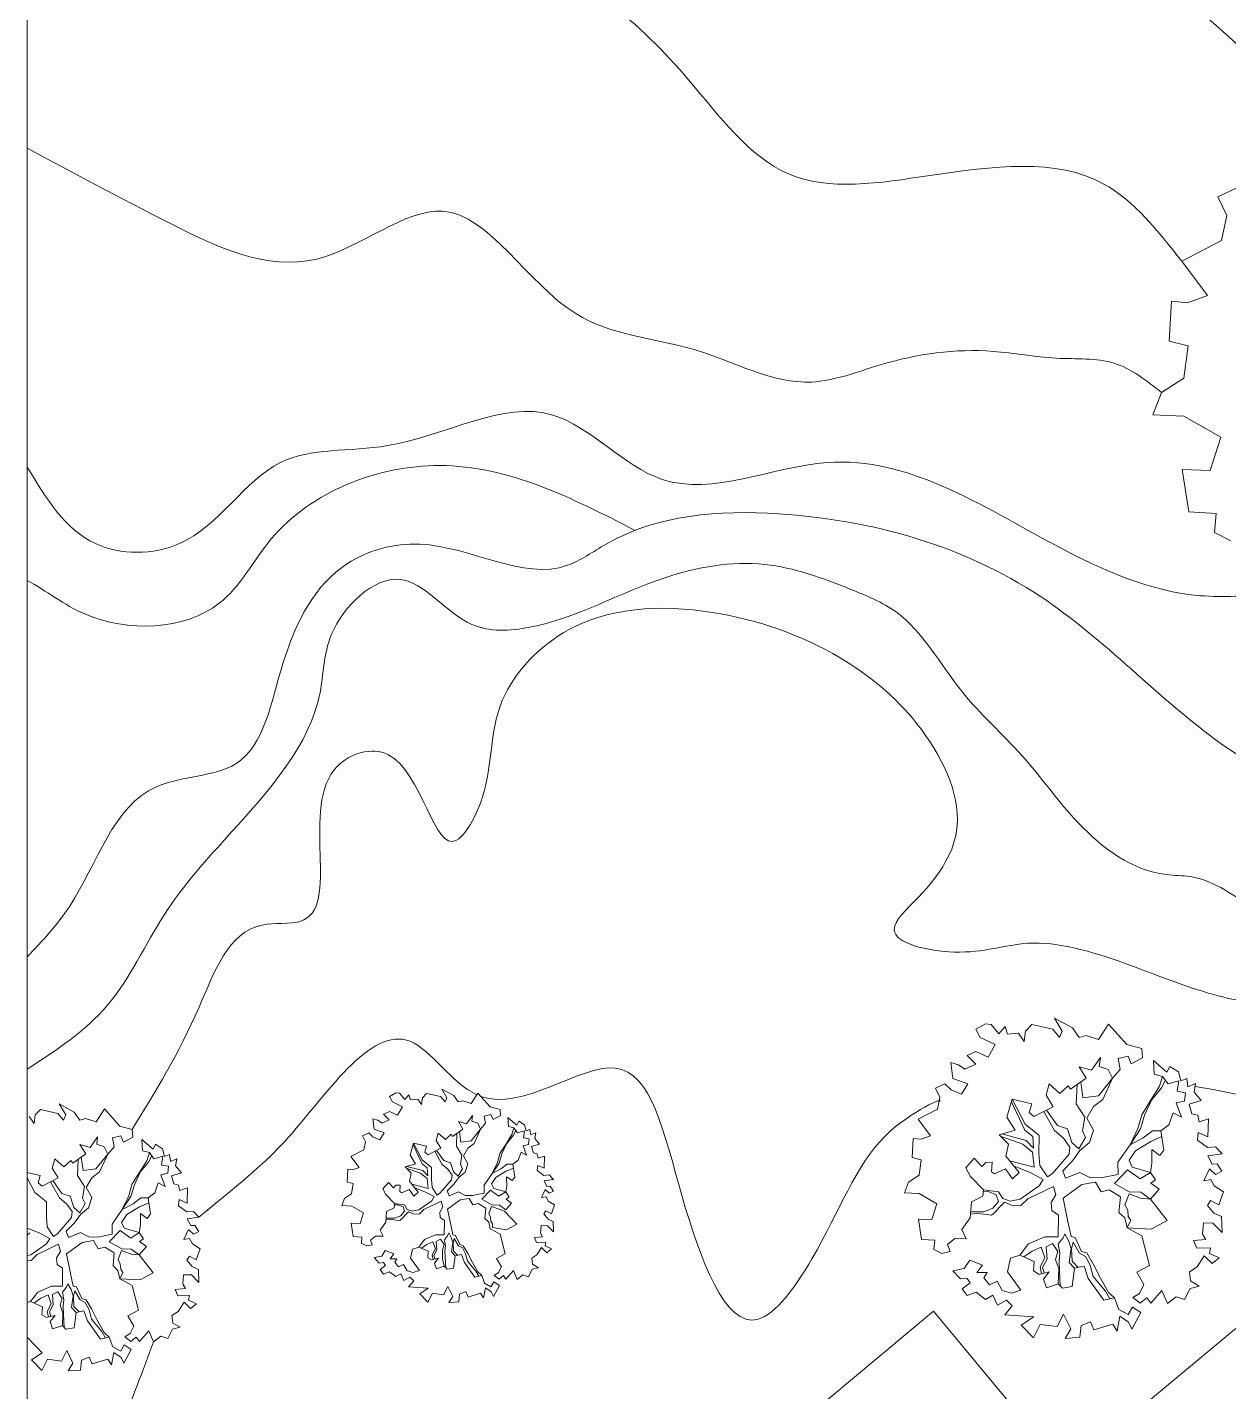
# Model space of a CAD drawing. Header units: inches. Extents: x 0 to 4169, y -2 to 2776.
# Drawn here: x 0 to 751, y 1321 to 2174 of the extents above; entities that cross this region are included whole.
import ezdxf

# ---------------------------------------------------------------- set-up
doc = ezdxf.new("R2010")
doc.units = ezdxf.units.IN
doc.header["$MEASUREMENT"] = 0
doc.layers.add('ceco.net 442 Smith House site plan', color=9, linetype='Continuous', lineweight=15)

msp = doc.modelspace()

# ---------------------------------------------------------------- linework, layer by layer
at = {"layer": 'ceco.net 442 Smith House site plan', "ltscale": 30}
msp.add_line((0, 2693.98), (0, 0), dxfattribs=at)
at = {"layer": 'ceco.net 442 Smith House site plan'}
for p, q in [((756.29, 2073.67), (744.14, 2067.8)), ((744.14, 2067.8), (749.6, 2056.16)), ((749.6, 2056.16), (746.33, 2040.66)), ((746.33, 2040.66), (721.44, 2027.58)), ((721.44, 2027.58), (737.62, 2006.12)), ((737.62, 2006.12), (725.13, 2001.69)), ((715, 2002.59), (713.67, 1977.62)), ((725.13, 2001.69), (715, 2002.59)), ((713.67, 1977.62), (725.47, 1974.7)), ((725.47, 1974.7), (722.72, 1954.49)), ((722.72, 1954.49), (708.88, 1945.53)), ((708.88, 1945.53), (703.44, 1931.62)), ((703.44, 1931.62), (722.89, 1930.79)), ((722.89, 1930.79), (745.86, 1917.54)), ((745.86, 1917.54), (739.33, 1896.76)), ((739.33, 1896.76), (721.74, 1897.43)), ((721.74, 1897.43), (725.84, 1871.03)), ((725.84, 1871.03), (742.93, 1869.94)), ((742.93, 1869.94), (741.86, 1857.96)), ((741.86, 1857.96), (752.08, 1852.85)), ((641.93, 1554.56), (646.75, 1546.31)), ((653.2, 1548.41), (641.93, 1554.56)), ((598.77, 1550.89), (592.9, 1547.63)), ((592.9, 1547.63), (595.55, 1542.48)), ((602.3, 1550.57), (598.77, 1550.89)), ((607.14, 1544.77), (602.3, 1550.57)), ((611.12, 1549.32), (607.14, 1544.77)), ((612.68, 1544.5), (611.12, 1549.32)), ((619.44, 1545.22), (612.68, 1544.5)), ((622.98, 1540), (619.44, 1545.22)), ((623.79, 1546.39), (622.98, 1540)), ((627.73, 1550.5), (623.79, 1546.39)), ((640.84, 1547.53), (627.73, 1550.5)), ((645.07, 1542.45), (640.84, 1547.53)), ((646.75, 1546.31), (645.07, 1542.45)), ((657.33, 1542.45), (653.2, 1548.41)), ((661.68, 1543.62), (657.33, 1542.45)), ((669.49, 1541.13), (661.68, 1543.62)), ((675.72, 1550.83), (669.49, 1541.13)), ((687.27, 1537.95), (675.72, 1550.83)), ((595.55, 1542.48), (604.96, 1538.06)), ((604.96, 1538.06), (600.47, 1530.22)), ((696.64, 1535.54), (687.27, 1537.95)), ((697, 1529.71), (696.64, 1535.54)), ((577.18, 1526.75), (578.5, 1516.82)), ((581.96, 1525.42), (577.18, 1526.75)), ((592.74, 1533.59), (587.39, 1531.18)), ((587.39, 1531.18), (592.7, 1525.79)), ((600.47, 1530.22), (592.74, 1533.59)), ((665.06, 1521.9), (670.7, 1529.87)), ((670.7, 1529.87), (669.97, 1524.36)), ((681.79, 1529.31), (687.96, 1530.76)), ((682.97, 1522.51), (681.79, 1529.31)), ((687.96, 1530.76), (689.96, 1525.89)), ((689.96, 1525.89), (697, 1529.71)), ((704.33, 1519.46), (703.76, 1527.99)), ((703.76, 1527.99), (712.25, 1520.75)), ((585.94, 1522.61), (581.96, 1525.42)), ((592.7, 1525.79), (585.94, 1522.61)), ((657.46, 1524.15), (665.06, 1521.9)), ((661.73, 1517.07), (657.46, 1524.15)), ((669.97, 1524.36), (675.6, 1522.51)), ((675.6, 1522.51), (678.22, 1516.91)), ((678.22, 1516.91), (682.97, 1522.51)), ((709.55, 1518.09), (704.33, 1519.46)), ((707.67, 1512.01), (709.55, 1518.09)), ((712.93, 1513.55), (709.55, 1518.09)), ((712.25, 1520.75), (714.14, 1524.37)), ((714.14, 1524.37), (719.41, 1520.99)), ((719.41, 1520.99), (720.9, 1515.28)), ((266.57, 1506.08), (259.06, 1510.18)), ((259.06, 1510.18), (262.27, 1504.68)), ((573.51, 1513.47), (567.68, 1510.65)), ((567.68, 1510.65), (570.3, 1505.07)), ((577.42, 1509.78), (573.51, 1513.47)), ((583.85, 1506.96), (577.42, 1509.78)), ((578.5, 1516.82), (587.8, 1513.52)), ((587.8, 1513.52), (583.85, 1506.96)), ((636.67, 1506.41), (638.64, 1513.37)), ((638.64, 1513.37), (645.24, 1507.41)), ((645.24, 1507.41), (650.59, 1512.29)), ((650.59, 1512.29), (651.96, 1510.16)), ((651.96, 1510.16), (661.73, 1517.07)), ((656.09, 1513.08), (655.58, 1500.9)), ((659.72, 1504.76), (658.39, 1514.7)), ((678.22, 1516.91), (669.42, 1505.9)), ((672.11, 1503.64), (678.22, 1516.91)), ((702.43, 1503.57), (707.67, 1512.01)), ((708.91, 1511.01), (702.64, 1503.32)), ((711.25, 1515.81), (708.91, 1511.01)), ((719.57, 1515.39), (712.93, 1513.55)), ((718.53, 1508.8), (719.57, 1515.39)), ((720.9, 1515.28), (724.6, 1516.73)), ((724.6, 1516.73), (725.25, 1511.54)), ((725.25, 1511.54), (730.11, 1513.56)), ((730.11, 1513.56), (729.19, 1508.28)), ((230.28, 1507.73), (226.37, 1505.56)), ((226.37, 1505.56), (228.14, 1502.12)), ((228.14, 1502.12), (234.41, 1499.18)), ((232.64, 1507.52), (230.28, 1507.73)), ((235.86, 1503.66), (232.64, 1507.52)), ((238.51, 1506.68), (235.86, 1503.66)), ((239.56, 1503.47), (238.51, 1506.68)), ((244.07, 1503.95), (239.56, 1503.47)), ((246.43, 1500.47), (244.07, 1503.95)), ((246.96, 1504.73), (246.43, 1500.47)), ((249.59, 1507.47), (246.96, 1504.73)), ((258.33, 1505.49), (249.59, 1507.47)), ((261.15, 1502.11), (258.33, 1505.49)), ((262.27, 1504.68), (261.15, 1502.11)), ((269.33, 1502.11), (266.57, 1506.08)), ((272.22, 1502.89), (269.33, 1502.11)), ((277.43, 1501.23), (272.22, 1502.89)), ((281.58, 1507.69), (277.43, 1501.23)), ((289.28, 1499.11), (281.58, 1507.69)), ((570.3, 1505.07), (568.74, 1497.63)), ((612.22, 1492.57), (615.48, 1503.87)), ((615.02, 1502.28), (623.52, 1484.4)), ((623.64, 1488.19), (615.48, 1503.87)), ((615.48, 1503.87), (627.7, 1500.97)), ((627.7, 1500.97), (626.09, 1495.55)), ((641.14, 1499.09), (636.67, 1506.41)), ((669.42, 1505.9), (659.72, 1504.76)), ((666.36, 1499.25), (672.11, 1503.64)), ((696.45, 1494.07), (702.43, 1503.57)), ((702.64, 1503.32), (698.22, 1493.92)), ((718.09, 1501.48), (723.31, 1502.57)), ((721.31, 1492.72), (718.09, 1501.48)), ((723.79, 1507.88), (718.53, 1508.8)), ((723.31, 1502.57), (723.79, 1507.88)), ((733.61, 1502.98), (726.06, 1500.76)), ((729.19, 1508.28), (733.61, 1502.98)), ((4.21, 1488.71), (1.26, 1493.07)), ((4.89, 1494.04), (4.21, 1488.71)), ((8.17, 1497.46), (4.89, 1494.04)), ((19.1, 1494.99), (8.17, 1497.46)), ((22.62, 1490.76), (19.1, 1494.99)), ((29.39, 1495.72), (20, 1500.85)), ((20, 1500.85), (24.02, 1493.98)), ((24.02, 1493.98), (22.62, 1490.76)), ((32.84, 1490.76), (29.39, 1495.72)), ((48.16, 1497.74), (42.96, 1489.66)), ((57.78, 1487.01), (48.16, 1497.74)), ((226.27, 1496.2), (222.7, 1494.59)), ((222.7, 1494.59), (226.24, 1491)), ((231.41, 1493.95), (226.27, 1496.2)), ((234.41, 1499.18), (231.41, 1493.95)), ((274.48, 1488.41), (278.24, 1493.72)), ((278.24, 1493.72), (277.75, 1490.05)), ((285.63, 1493.34), (289.74, 1494.31)), ((286.41, 1488.82), (285.63, 1493.34)), ((295.53, 1497.5), (289.28, 1499.11)), ((289.74, 1494.31), (291.08, 1491.06)), ((291.08, 1491.06), (295.77, 1493.62)), ((295.77, 1493.62), (295.53, 1497.5)), ((300.28, 1492.47), (305.94, 1487.64)), ((300.65, 1486.78), (300.28, 1492.47)), ((568.74, 1497.63), (556.78, 1491.35)), ((617.29, 1484.52), (612.22, 1492.57)), ((626.09, 1495.55), (628.99, 1493.05)), ((628.99, 1493.05), (641.14, 1499.09)), ((635.34, 1496.21), (642.03, 1484.29)), ((643.88, 1487.46), (637.05, 1497.05)), ((655.58, 1500.9), (660.85, 1492.62)), ((660.85, 1492.62), (659.41, 1484.05)), ((662.14, 1492.06), (666.36, 1499.25)), ((694.12, 1485.59), (696.45, 1494.07)), ((698.22, 1493.92), (695.64, 1485.23)), ((713.5, 1487.84), (716.19, 1495.41)), ((716.19, 1495.41), (721.31, 1492.72)), ((726.06, 1500.76), (727.74, 1494.8)), ((727.74, 1494.8), (731.44, 1493.8)), ((731.44, 1493.8), (732.41, 1489.7)), ((36.46, 1491.73), (32.84, 1490.76)), ((42.96, 1489.66), (36.46, 1491.73)), ((65.59, 1485), (57.78, 1487.01)), ((65.9, 1480.14), (65.59, 1485)), ((219.08, 1490.75), (215.89, 1491.64)), ((215.89, 1491.64), (216.77, 1485.02)), ((216.77, 1485.02), (222.97, 1482.82)), ((221.73, 1488.88), (219.08, 1490.75)), ((226.24, 1491), (221.73, 1488.88)), ((265.74, 1480.58), (272.26, 1485.19)), ((272.26, 1485.19), (269.41, 1489.91)), ((269.41, 1489.91), (274.48, 1488.41)), ((283.25, 1485.08), (277.38, 1477.74)), ((277.75, 1490.05), (281.51, 1488.82)), ((279.18, 1476.23), (283.25, 1485.08)), ((281.51, 1488.82), (283.25, 1485.08)), ((283.25, 1485.08), (286.41, 1488.82)), ((304.14, 1485.87), (300.65, 1486.78)), ((302.88, 1481.82), (304.14, 1485.87)), ((305.27, 1484.35), (303.71, 1481.15)), ((306.39, 1482.84), (304.14, 1485.87)), ((305.94, 1487.64), (307.2, 1490.05)), ((310.82, 1484.07), (306.39, 1482.84)), ((307.2, 1490.05), (310.71, 1487.8)), ((310.12, 1479.67), (310.82, 1484.07)), ((310.71, 1487.8), (311.71, 1483.99)), ((311.71, 1483.99), (314.17, 1484.96)), ((314.17, 1484.96), (314.6, 1481.5)), ((556.78, 1491.35), (564.55, 1481.05)), ((607.44, 1481.63), (617.29, 1484.52)), ((623.52, 1484.4), (628.32, 1480.62)), ((632.37, 1481.15), (623.64, 1488.19)), ((642.03, 1484.29), (647.61, 1479.54)), ((650.15, 1485.33), (643.88, 1487.46)), ((652.73, 1476.85), (650.15, 1485.33)), ((659.41, 1484.05), (661.25, 1479.86)), ((666.37, 1484.53), (662.14, 1492.06)), ((663.87, 1476.73), (666.37, 1484.53)), ((689.17, 1475.33), (694.12, 1485.59)), ((695.64, 1485.23), (689.17, 1475.33)), ((703.12, 1484.1), (697.38, 1479.72)), ((708.48, 1484.06), (703.12, 1484.1)), ((708.48, 1484.06), (713.5, 1487.84)), ((710.29, 1472.08), (708.48, 1484.06)), ((732.41, 1489.7), (738.16, 1491.63)), ((738.16, 1491.63), (737.8, 1480.29)), ((36.5, 1469.61), (32.94, 1475.51)), ((32.94, 1475.51), (39.28, 1473.63)), ((39.28, 1473.63), (43.97, 1480.27)), ((43.97, 1480.27), (43.37, 1475.68)), ((43.37, 1475.68), (48.06, 1474.14)), ((53.22, 1479.8), (58.36, 1481.01)), ((54.2, 1474.14), (53.22, 1479.8)), ((58.36, 1481.01), (60.03, 1476.95)), ((60.03, 1476.95), (65.9, 1480.14)), ((213.44, 1482.79), (209.56, 1480.91)), ((209.56, 1480.91), (211.3, 1477.18)), ((211.3, 1477.18), (210.26, 1472.22)), ((216.05, 1480.33), (213.44, 1482.79)), ((220.34, 1478.45), (216.05, 1480.33)), ((222.97, 1482.82), (220.34, 1478.45)), ((239.25, 1468.85), (241.42, 1476.39)), ((246.87, 1465.93), (241.42, 1476.39)), ((241.42, 1476.39), (249.57, 1474.46)), ((255.55, 1478.08), (256.86, 1482.72)), ((258.53, 1473.2), (255.55, 1478.08)), ((256.86, 1482.72), (261.26, 1478.75)), ((261.26, 1478.75), (264.83, 1482)), ((264.83, 1482), (265.74, 1480.58)), ((268.5, 1482.53), (268.15, 1474.41)), ((270.92, 1476.98), (270.03, 1483.61)), ((277.38, 1477.74), (270.92, 1476.98)), ((275.34, 1473.31), (279.18, 1476.23)), ((295.4, 1469.86), (299.39, 1476.19)), ((299.53, 1476.02), (296.58, 1469.75)), ((299.39, 1476.19), (302.88, 1481.82)), ((303.71, 1481.15), (299.53, 1476.02)), ((309.83, 1474.79), (313.31, 1475.52)), ((313.63, 1479.06), (310.12, 1479.67)), ((313.31, 1475.52), (313.63, 1479.06)), ((314.6, 1481.5), (317.84, 1482.84)), ((320.18, 1475.79), (315.14, 1474.31)), ((317.84, 1482.84), (317.23, 1479.33)), ((317.23, 1479.33), (320.18, 1475.79)), ((553.69, 1479.36), (553.06, 1467.37)), ((558.56, 1478.92), (553.69, 1479.36)), ((564.55, 1481.05), (558.56, 1478.92)), ((613.15, 1475.75), (607.44, 1481.63)), ((608.56, 1480.47), (622.08, 1475.83)), ((624.29, 1478.09), (609.06, 1482.1)), ((611.59, 1468.31), (613.15, 1475.75)), ((622.08, 1475.83), (628.31, 1470.81)), ((628.76, 1473.22), (624.29, 1478.09)), ((628.32, 1480.62), (628.76, 1473.22)), ((632.26, 1470), (632.37, 1481.15)), ((647.61, 1479.54), (651.56, 1473.83)), ((657.27, 1472.87), (652.73, 1476.85)), ((661.25, 1479.86), (657.27, 1472.87)), ((657.84, 1471.7), (663.87, 1476.73)), ((697.38, 1479.72), (689.17, 1475.33)), ((692.63, 1471.67), (702.08, 1477.5)), ((702.08, 1477.5), (709.01, 1480.54)), ((731.81, 1483.06), (731.37, 1478.19)), ((731.37, 1478.19), (737.64, 1473.61)), ((737.8, 1480.29), (731.81, 1483.06)), ((28.36, 1463.85), (36.5, 1469.61)), ((48.06, 1474.14), (50.24, 1469.47)), ((50.24, 1469.47), (54.2, 1474.14)), ((210.26, 1472.22), (202.29, 1468.04)), ((202.29, 1468.04), (207.47, 1461.17)), ((242.63, 1463.49), (239.25, 1468.85)), ((241.12, 1475.33), (246.79, 1463.41)), ((249.57, 1474.46), (248.5, 1470.84)), ((248.5, 1470.84), (250.43, 1469.17)), ((250.43, 1469.17), (258.53, 1473.2)), ((254.66, 1471.28), (259.12, 1463.33)), ((260.36, 1465.45), (255.8, 1471.84)), ((268.15, 1474.41), (271.67, 1468.89)), ((271.67, 1468.89), (270.71, 1463.18)), ((272.53, 1468.51), (275.34, 1473.31)), ((275.35, 1463.5), (272.53, 1468.51)), ((293.85, 1464.2), (295.4, 1469.86)), ((296.58, 1469.75), (294.87, 1463.96)), ((306.77, 1465.7), (308.57, 1470.74)), ((308.57, 1470.74), (311.97, 1468.95)), ((311.97, 1468.95), (309.83, 1474.79)), ((315.14, 1474.31), (316.27, 1470.34)), ((316.27, 1470.34), (318.73, 1469.67)), ((318.73, 1469.67), (319.38, 1466.94)), ((319.38, 1466.94), (323.21, 1468.22)), ((323.21, 1468.22), (322.97, 1460.67)), ((553.06, 1467.37), (558.72, 1465.97)), ((586.61, 1460.98), (591.82, 1466.98)), ((591.82, 1466.98), (596.5, 1461.86)), ((619.78, 1457.97), (611.59, 1468.31)), ((628.31, 1470.81), (629.24, 1461.35)), ((632.9, 1462.36), (632.26, 1470)), ((651.16, 1469.41), (640.46, 1457.21)), ((892, 1474.68), (649.01, 1272.1)), ((651.56, 1473.83), (651.16, 1469.41)), ((653.25, 1465.42), (657.84, 1471.7)), ((689.17, 1475.33), (681.49, 1464.42)), ((688.53, 1465.8), (692.63, 1471.67)), ((702.73, 1472.32), (707.76, 1468.74)), ((702.85, 1463.83), (702.73, 1472.32)), ((707.76, 1468.74), (710.29, 1472.08)), ((737.64, 1473.61), (742.6, 1474.05)), ((746.66, 1469.67), (737.84, 1468.46)), ((737.84, 1468.46), (740.5, 1463.31)), ((742.6, 1474.05), (746.66, 1469.67)), ((15.62, 1460.72), (17.26, 1466.52)), ((19.34, 1454.62), (15.62, 1460.72)), ((17.26, 1466.52), (22.76, 1461.56)), ((22.76, 1461.56), (27.22, 1465.62)), ((27.22, 1465.62), (28.36, 1463.85)), ((200.23, 1460.04), (199.81, 1452.05)), ((203.48, 1459.75), (200.23, 1460.04)), ((207.47, 1461.17), (203.48, 1459.75)), ((236.06, 1461.56), (242.63, 1463.49)), ((239.87, 1457.64), (236.06, 1461.56)), ((236.81, 1460.79), (245.82, 1457.7)), ((247.3, 1459.2), (237.14, 1461.87)), ((246.79, 1463.41), (249.98, 1460.89)), ((252.68, 1461.24), (246.87, 1465.93)), ((250.27, 1455.96), (247.3, 1459.2)), ((249.98, 1460.89), (250.27, 1455.96)), ((252.61, 1453.81), (252.68, 1461.24)), ((259.12, 1463.33), (262.85, 1460.17)), ((264.54, 1464.03), (260.36, 1465.45)), ((262.85, 1460.17), (265.48, 1456.36)), ((266.26, 1458.37), (264.54, 1464.03)), ((269.28, 1455.72), (266.26, 1458.37)), ((271.94, 1460.38), (269.28, 1455.72)), ((269.66, 1454.94), (273.68, 1458.29)), ((270.71, 1463.18), (271.94, 1460.38)), ((273.68, 1458.29), (275.35, 1463.5)), ((290.55, 1457.36), (293.85, 1464.2)), ((294.87, 1463.96), (290.55, 1457.36)), ((296.02, 1460.29), (290.55, 1457.36)), ((292.86, 1454.92), (299.16, 1458.81)), ((299.85, 1463.21), (296.02, 1460.29)), ((299.16, 1458.81), (303.78, 1460.83)), ((303.42, 1463.18), (299.85, 1463.21)), ((303.42, 1463.18), (306.77, 1465.7)), ((304.63, 1455.19), (303.42, 1463.18)), ((318.97, 1462.51), (318.68, 1459.27)), ((318.68, 1459.27), (322.87, 1456.21)), ((322.97, 1460.67), (318.97, 1462.51)), ((558.72, 1465.97), (557.4, 1456.27)), ((589.46, 1455.59), (586.61, 1460.98)), ((596.5, 1461.86), (598.95, 1464.32)), ((598.95, 1464.32), (602.97, 1464.41)), ((602.97, 1464.41), (602.65, 1458.41)), ((602.65, 1458.41), (604.54, 1457.13)), ((604.54, 1457.13), (611.3, 1460.3)), ((611.3, 1460.3), (615.64, 1454.11)), ((629.24, 1461.35), (613.92, 1465.36)), ((616.66, 1461.92), (626.71, 1458.02)), ((637.61, 1455.24), (632.9, 1462.36)), ((647.1, 1459.07), (653.25, 1465.42)), ((648.91, 1454.44), (647.1, 1459.07)), ((679.4, 1451.23), (687.53, 1459.64)), ((681.49, 1464.42), (681.7, 1456.82)), ((687.53, 1459.64), (695.49, 1454.01)), ((690.58, 1461.37), (688.53, 1465.8)), ((701.89, 1458.12), (690.58, 1461.37)), ((701.89, 1458.12), (702.85, 1463.83)), ((738.89, 1460.33), (735.32, 1452.85)), ((742.6, 1456.88), (738.89, 1460.33)), ((740.5, 1463.31), (743.64, 1463.48)), ((746.57, 1458.97), (742.6, 1456.88)), ((743.64, 1463.48), (746.57, 1458.97)), ((0, 1458.12), (8.15, 1456.19)), ((8.15, 1456.19), (6.8, 1451.67)), ((6.8, 1451.67), (9.22, 1449.59)), ((9.22, 1449.59), (19.34, 1454.62)), ((199.81, 1452.05), (203.58, 1451.12)), ((203.58, 1451.12), (202.7, 1444.65)), ((222.17, 1447.79), (225.65, 1451.79)), ((225.65, 1451.79), (228.77, 1448.38)), ((228.77, 1448.38), (230.4, 1450.02)), ((230.4, 1450.02), (233.09, 1450.08)), ((233.09, 1450.08), (232.87, 1446.08)), ((238.83, 1452.68), (239.87, 1457.64)), ((244.29, 1445.79), (238.83, 1452.68)), ((250.6, 1448.04), (240.39, 1450.71)), ((245.82, 1457.7), (249.98, 1454.35)), ((249.98, 1454.35), (250.6, 1448.04)), ((253.04, 1448.71), (252.61, 1453.81)), ((265.21, 1453.41), (258.08, 1445.28)), ((262.5, 1446.52), (266.6, 1450.75)), ((265.48, 1456.36), (265.21, 1453.41)), ((266.6, 1450.75), (269.66, 1454.94)), ((290.55, 1457.36), (285.43, 1450.09)), ((285.43, 1450.09), (285.57, 1445.02)), ((290.12, 1451.01), (292.86, 1454.92)), ((291.49, 1448.05), (290.12, 1451.01)), ((299.67, 1449.69), (299.59, 1455.35)), ((299.59, 1455.35), (302.94, 1452.97)), ((302.94, 1452.97), (304.63, 1455.19)), ((322.87, 1456.21), (326.17, 1456.51)), ((328.87, 1453.59), (323, 1452.78)), ((323, 1452.78), (324.77, 1449.35)), ((326.17, 1456.51), (328.87, 1453.59)), ((550.76, 1451.97), (548.15, 1445.29)), ((557.4, 1456.27), (550.76, 1451.97)), ((597.63, 1447.27), (589.46, 1455.59)), ((615.64, 1454.11), (619.78, 1457.97)), ((626.71, 1458.02), (634.79, 1453.71)), ((634.79, 1453.71), (632.42, 1449.69)), ((640.46, 1457.21), (637.61, 1455.24)), ((659.05, 1450.62), (647.35, 1442.09)), ((657.72, 1458.1), (648.91, 1454.44)), ((664.12, 1454.85), (657.72, 1458.1)), ((667.66, 1452.07), (659.05, 1450.62)), ((670.8, 1454.69), (664.12, 1454.85)), ((671.12, 1445.96), (667.66, 1452.07)), ((681.7, 1456.82), (670.8, 1454.69)), ((688.73, 1445.92), (679.4, 1451.23)), ((695.49, 1454.01), (701.89, 1458.12)), ((705.03, 1453.37), (701.89, 1458.12)), ((702.17, 1451.4), (705.03, 1453.37)), ((707.4, 1447.58), (702.17, 1451.4)), ((735.32, 1452.85), (739.62, 1453.58)), ((739.62, 1453.58), (741.71, 1449.6)), ((198.27, 1441.78), (196.53, 1437.33)), ((202.7, 1444.65), (198.27, 1441.78)), ((224.08, 1444.2), (222.17, 1447.79)), ((229.52, 1438.65), (224.08, 1444.2)), ((232.87, 1446.08), (234.13, 1445.23)), ((234.13, 1445.23), (238.64, 1447.34)), ((238.64, 1447.34), (241.53, 1443.21)), ((241.53, 1443.21), (244.29, 1445.79)), ((242.21, 1448.42), (248.91, 1445.82)), ((248.91, 1445.82), (254.3, 1442.95)), ((254.3, 1442.95), (252.72, 1440.27)), ((256.18, 1443.97), (253.04, 1448.71)), ((258.08, 1445.28), (256.18, 1443.97)), ((263.71, 1443.43), (262.5, 1446.52)), ((269.58, 1445.87), (263.71, 1443.43)), ((273.85, 1443.71), (269.58, 1445.87)), ((276.21, 1441.85), (270.47, 1440.89)), ((278.3, 1443.6), (273.85, 1443.71)), ((278.52, 1437.78), (276.21, 1441.85)), ((285.57, 1445.02), (278.3, 1443.6)), ((284.03, 1441.29), (289.45, 1446.9)), ((290.26, 1437.76), (284.03, 1441.29)), ((289.45, 1446.9), (294.76, 1443.15)), ((299.03, 1445.88), (291.49, 1448.05)), ((294.76, 1443.15), (299.03, 1445.88)), ((299.03, 1445.88), (299.67, 1449.69)), ((301.12, 1442.72), (299.03, 1445.88)), ((299.22, 1441.41), (301.12, 1442.72)), ((302.7, 1438.86), (299.22, 1441.41)), ((323.7, 1447.36), (321.31, 1442.37)), ((321.31, 1442.37), (324.18, 1442.86)), ((326.17, 1445.06), (323.7, 1447.36)), ((324.18, 1442.86), (325.58, 1440.21)), ((324.77, 1449.35), (326.86, 1449.46)), ((328.82, 1446.45), (326.17, 1445.06)), ((326.86, 1449.46), (328.82, 1446.45)), ((548.15, 1445.29), (557.48, 1444.89)), ((557.48, 1444.89), (568.5, 1438.53)), ((590.03, 1439.71), (597.26, 1443.29)), ((597.26, 1443.29), (597.63, 1447.27)), ((597.51, 1445.94), (600.64, 1446.11)), ((606.88, 1445.99), (597.63, 1447.27)), ((600.64, 1446.11), (605.59, 1444.1)), ((605.59, 1444.1), (607, 1439.95)), ((609.61, 1441.72), (606.88, 1445.99)), ((614.16, 1440.19), (609.61, 1441.72)), ((620.52, 1441.4), (614.16, 1440.19)), ((632.42, 1449.69), (620.52, 1441.4)), ((620.8, 1437.14), (625.22, 1441.64)), ((625.22, 1441.64), (641.31, 1449.33)), ((642.84, 1444.06), (639.94, 1439.2)), ((641.31, 1449.33), (642.84, 1444.06)), ((647.35, 1442.09), (650.24, 1427.33)), ((676.15, 1447.29), (671.12, 1445.96)), ((683.11, 1442.86), (676.15, 1447.29)), ((682.22, 1433.13), (683.11, 1442.86)), ((686, 1437.92), (688.61, 1444.6)), ((688.61, 1444.6), (695.74, 1441.94)), ((695.85, 1445.72), (688.73, 1445.92)), ((695.74, 1441.94), (701.94, 1441.38)), ((701.94, 1441.38), (695.85, 1445.72)), ((701.94, 1441.38), (707.4, 1447.58)), ((712.31, 1427.94), (701.94, 1441.38)), ((741.71, 1449.6), (747.63, 1445.93)), ((747.63, 1445.93), (744.65, 1437.73)), ((196.53, 1437.33), (202.76, 1437.07)), ((202.76, 1437.07), (210.11, 1432.83)), ((210.11, 1432.83), (208.02, 1426.18)), ((224, 1426.96), (224.45, 1433.61)), ((224.45, 1433.61), (229.28, 1436)), ((229.28, 1436), (229.52, 1438.65)), ((229.44, 1437.77), (231.53, 1437.88)), ((235.69, 1437.8), (229.52, 1438.65)), ((231.53, 1437.88), (234.83, 1436.54)), ((235.77, 1433.77), (233.43, 1431.01)), ((234.83, 1436.54), (235.77, 1433.77)), ((237.51, 1434.96), (235.69, 1437.8)), ((236.15, 1431.36), (238.27, 1433.4)), ((240.54, 1433.93), (237.51, 1434.96)), ((238.27, 1433.4), (241.13, 1432.25)), ((244.78, 1434.74), (240.54, 1433.93)), ((252.72, 1440.27), (244.78, 1434.74)), ((244.97, 1431.9), (247.92, 1434.9)), ((247.92, 1434.9), (258.65, 1440.03)), ((259.66, 1436.51), (257.73, 1433.27)), ((257.73, 1433.27), (258.03, 1429.97)), ((258.65, 1440.03), (259.66, 1436.51)), ((270.47, 1440.89), (262.67, 1435.2)), ((262.67, 1435.2), (264.6, 1425.36)), ((281.87, 1438.66), (278.52, 1437.78)), ((286.51, 1435.72), (281.87, 1438.66)), ((285.92, 1429.23), (286.51, 1435.72)), ((288.44, 1432.42), (290.18, 1436.87)), ((290.18, 1436.87), (294.93, 1435.1)), ((295.01, 1437.62), (290.26, 1437.76)), ((294.93, 1435.1), (298.31, 1433.87)), ((299.06, 1434.73), (295.01, 1437.62)), ((305.98, 1425.77), (298.31, 1433.87)), ((299.06, 1434.73), (302.7, 1438.86)), ((324.13, 1434.09), (322.76, 1432.13)), ((327.53, 1432.29), (324.13, 1434.09)), ((325.58, 1440.21), (329.52, 1437.76)), ((329.52, 1437.76), (327.53, 1432.29)), ((568.5, 1438.53), (565.37, 1428.56)), ((589.34, 1429.73), (590.03, 1439.71)), ((597.71, 1433.43), (589.6, 1433.49)), ((603.5, 1435.81), (597.71, 1433.43)), ((602.66, 1431.42), (605.07, 1433.43)), ((607, 1439.95), (603.5, 1435.81)), ((605.07, 1433.43), (607.57, 1436.33)), ((607.57, 1436.33), (610.75, 1439.39)), ((610.75, 1439.39), (615.04, 1437.66)), ((615.04, 1437.66), (620.8, 1437.14)), ((639.94, 1439.2), (640.39, 1434.25)), ((640.39, 1434.25), (644.37, 1431.43)), ((685.92, 1429.68), (682.22, 1433.13)), ((687.7, 1434.42), (686, 1437.92)), ((688.01, 1430.6), (687.7, 1434.42)), ((739.54, 1440.43), (737.49, 1437.48)), ((737.49, 1437.48), (741.51, 1432.66)), ((744.65, 1437.73), (739.54, 1440.43)), ((208.02, 1426.18), (202.39, 1426.39)), ((202.39, 1426.39), (203.7, 1417.94)), ((220.44, 1422.08), (224, 1426.96)), ((224.1, 1428.43), (227.14, 1428.75)), ((229.58, 1429.43), (224.17, 1429.47)), ((227.14, 1428.75), (230.81, 1428.28)), ((233.43, 1431.01), (229.58, 1429.43)), ((230.81, 1428.28), (232.88, 1428.09)), ((232.88, 1428.09), (234.48, 1429.43)), ((234.48, 1429.43), (236.15, 1431.36)), ((241.13, 1432.25), (244.97, 1431.9)), ((258.03, 1429.97), (260.69, 1428.1)), ((260.69, 1428.1), (260.61, 1419.03)), ((264.6, 1425.36), (265.97, 1419.14)), ((288.39, 1426.92), (285.92, 1429.23)), ((289.35, 1422.82), (288.39, 1426.92)), ((289.57, 1430.09), (288.44, 1432.42)), ((289.78, 1427.54), (289.57, 1430.09)), ((290.83, 1425.96), (289.78, 1427.54)), ((290.77, 1423.75), (290.83, 1425.96)), ((299.41, 1422.2), (305.98, 1425.77)), ((321.21, 1424.84), (320.78, 1420.12)), ((325.08, 1424.78), (321.21, 1424.84)), ((322.76, 1432.13), (325.45, 1428.91)), ((328.88, 1420.87), (325.08, 1424.78)), ((325.45, 1428.91), (328.59, 1427.44)), ((328.59, 1427.44), (328.88, 1420.87)), ((556.93, 1428.88), (558.9, 1416.2)), ((565.37, 1428.56), (556.93, 1428.88)), ((584, 1422.41), (589.34, 1429.73)), ((589.49, 1431.94), (594.05, 1432.42)), ((594.05, 1432.42), (599.56, 1431.7)), ((599.56, 1431.7), (602.66, 1431.42)), ((644.37, 1431.43), (644.25, 1417.83)), ((650.24, 1427.33), (652.3, 1418)), ((687.37, 1423.52), (685.92, 1429.68)), ((687.37, 1423.52), (689.58, 1428.22)), ((689.58, 1428.22), (688.01, 1430.6)), ((702.45, 1422.6), (712.31, 1427.94)), ((735.16, 1426.55), (734.52, 1419.47)), ((740.96, 1426.47), (735.16, 1426.55)), ((746.67, 1420.6), (740.96, 1426.47)), ((741.51, 1432.66), (746.23, 1430.45)), ((746.23, 1430.45), (746.67, 1420.6)), ((0, 1423.23), (7.32, 1420.4)), ((0, 1418.92), (1.55, 1420.36)), ((7.32, 1420.4), (14.05, 1416.81)), ((14.05, 1416.81), (12.08, 1413.45)), ((203.7, 1417.94), (209.17, 1417.59)), ((209.17, 1417.59), (208.83, 1413.76)), ((214.51, 1415.77), (217.56, 1418.32)), ((215.58, 1412.85), (214.51, 1415.77)), ((217.56, 1418.32), (222.31, 1418.19)), ((222.31, 1418.19), (220.44, 1422.08)), ((248.3, 1416.13), (244.6, 1411.41)), ((255.11, 1419.08), (248.3, 1416.13)), ((260.61, 1419.03), (255.11, 1419.08)), ((255.62, 1414.87), (258.27, 1416.27)), ((258.27, 1416.27), (260.5, 1412.94)), ((260.64, 1416.05), (262.64, 1418.55)), ((261.33, 1412.27), (260.64, 1416.05)), ((262.64, 1418.55), (263.39, 1420.27)), ((263.39, 1420.27), (264.92, 1417.45)), ((264.92, 1417.45), (265.97, 1414.23)), ((265.97, 1419.14), (267.71, 1418.69)), ((266.1, 1414.07), (266.8, 1416.83)), ((266.8, 1416.83), (269.51, 1412.28)), ((267.71, 1418.69), (270.31, 1412.95)), ((295.44, 1419.44), (289.35, 1422.82)), ((290.77, 1423.75), (299.41, 1422.2)), ((298.63, 1407.1), (295.44, 1419.44)), ((322.07, 1417.92), (316.97, 1417.48)), ((316.97, 1417.48), (318.32, 1414.24)), ((320.78, 1420.12), (322.07, 1417.92)), ((558.9, 1416.2), (567.1, 1415.68)), ((567.1, 1415.68), (566.59, 1409.93)), ((575.11, 1412.95), (579.69, 1416.77)), ((579.69, 1416.77), (586.81, 1416.57)), ((586.81, 1416.57), (584, 1422.41)), ((636.01, 1417.91), (625.79, 1413.49)), ((644.25, 1417.83), (636.01, 1417.91)), ((644.3, 1413.37), (647.31, 1417.11)), ((647.31, 1417.11), (648.44, 1419.69)), ((648.44, 1419.69), (650.73, 1415.47)), ((652.3, 1418), (654.91, 1417.32)), ((654.91, 1417.32), (658.82, 1408.71)), ((687.37, 1423.52), (702.45, 1422.6)), ((696.5, 1418.45), (687.37, 1423.52)), ((701.3, 1399.94), (696.5, 1418.45)), ((736.46, 1416.17), (728.81, 1415.52)), ((734.52, 1419.47), (736.46, 1416.17)), ((12.08, 1413.45), (2.16, 1406.55)), ((6.08, 1406.75), (19.49, 1413.16)), ((20.76, 1408.76), (18.34, 1404.71)), ((19.49, 1413.16), (20.76, 1408.76)), ((208.83, 1413.76), (212.1, 1412.12)), ((212.1, 1412.12), (215.58, 1412.85)), ((221.48, 1405.77), (223.73, 1409.29)), ((223.73, 1409.29), (229.05, 1407.17)), ((229.05, 1407.17), (226.69, 1404.11)), ((239.5, 1404.44), (240.76, 1410.12)), ((240.76, 1410.12), (244.6, 1411.41)), ((244.6, 1411.41), (250.6, 1408.79)), ((246.31, 1410.66), (249.8, 1413.02)), ((249.8, 1413.02), (253.53, 1414.76)), ((250.6, 1408.79), (250.39, 1404.79)), ((255.06, 1410.31), (253.07, 1406.48)), ((253.53, 1414.76), (255.06, 1410.31)), ((254.09, 1406.23), (256.05, 1409.78)), ((256.05, 1409.78), (255.62, 1414.87)), ((259.46, 1409.62), (259.43, 1404.06)), ((260.5, 1412.94), (259.46, 1409.62)), ((261.03, 1409.03), (261.33, 1412.27)), ((261.12, 1405.01), (261.03, 1409.03)), ((265.97, 1414.23), (265.14, 1408.36)), ((265.14, 1408.36), (267.45, 1405.92)), ((266.38, 1408.84), (266.1, 1414.07)), ((268.99, 1406.24), (266.38, 1408.84)), ((269.51, 1412.28), (272.06, 1410.85)), ((270.31, 1412.95), (272.49, 1412.3)), ((272.06, 1410.85), (273.96, 1407.26)), ((272.49, 1412.3), (275.19, 1407.74)), ((273.96, 1407.26), (275.17, 1402.54)), ((275.19, 1407.74), (278.23, 1401.82)), ((318.32, 1414.24), (324.13, 1414.46)), ((321.45, 1411.13), (318.51, 1406.5)), ((324.72, 1407.86), (321.45, 1411.13)), ((324.13, 1414.46), (323.63, 1412.13)), ((323.63, 1412.13), (327.62, 1410.28)), ((327.62, 1410.28), (324.72, 1407.86)), ((566.59, 1409.93), (571.49, 1407.48)), ((571.49, 1407.48), (576.72, 1408.57)), ((576.72, 1408.57), (575.11, 1412.95)), ((625.79, 1413.49), (620.24, 1406.4)), ((622.82, 1405.28), (628.05, 1408.83)), ((628.05, 1408.83), (633.64, 1411.44)), ((633.64, 1411.44), (635.93, 1404.76)), ((636.77, 1411.6), (640.75, 1413.69)), ((637.42, 1403.96), (636.77, 1411.6)), ((640.75, 1413.69), (644.09, 1408.71)), ((644.09, 1408.71), (642.53, 1403.71)), ((645.35, 1407.7), (644.3, 1413.37)), ((644.9, 1402.83), (645.35, 1407.7)), ((650.73, 1415.47), (652.3, 1410.63)), ((652.3, 1410.63), (651.05, 1401.83)), ((652.5, 1410.39), (653.55, 1414.54)), ((652.91, 1402.56), (652.5, 1410.39)), ((653.55, 1414.54), (657.61, 1407.7)), ((657.61, 1407.7), (661.43, 1405.57)), ((658.82, 1408.71), (662.08, 1407.74)), ((662.08, 1407.74), (666.14, 1400.91)), ((728.81, 1415.52), (730.82, 1410.65)), ((730.82, 1410.65), (739.55, 1410.97)), ((739.55, 1410.97), (738.79, 1407.48)), ((738.79, 1407.48), (744.77, 1404.7)), ((2.16, 1406.55), (0, 1406.14)), ((0, 1403.21), (2.39, 1403)), ((2.39, 1403), (6.08, 1406.75)), ((18.34, 1404.71), (18.72, 1400.59)), ((18.72, 1400.59), (22.04, 1398.24)), ((216.79, 1404.86), (221.48, 1405.77)), ((219.9, 1401.46), (216.79, 1404.86)), ((222.61, 1401.8), (219.9, 1401.46)), ((220.57, 1397.38), (223.92, 1399.9)), ((223.92, 1399.9), (222.61, 1401.8)), ((226.69, 1404.11), (231.01, 1404.17)), ((231.01, 1404.17), (229.61, 1401.91)), ((229.61, 1401.91), (232.02, 1399.02)), ((232.02, 1399.02), (235.13, 1400.52)), ((235.13, 1400.52), (237.31, 1396.61)), ((245.06, 1396.8), (239.5, 1404.44)), ((250.39, 1404.79), (252.64, 1403.39)), ((252.64, 1403.39), (256.91, 1404.5)), ((253.07, 1406.48), (253.65, 1403.65)), ((254.82, 1403.96), (254.09, 1406.23)), ((256.91, 1404.5), (254.55, 1401.44)), ((254.55, 1401.44), (255.7, 1397.76)), ((255.7, 1397.76), (260.61, 1399.4)), ((259.43, 1404.06), (260.61, 1399.4)), ((260.61, 1399.4), (262.38, 1397.61)), ((261.5, 1398.49), (261.12, 1405.01)), ((266.46, 1398.28), (267.45, 1405.92)), ((267.45, 1405.92), (271.39, 1406.75)), ((271.39, 1406.75), (273.16, 1401.68)), ((273.16, 1401.68), (279.62, 1392.62)), ((275.17, 1402.54), (280.27, 1396.43)), ((278.23, 1401.82), (281.55, 1395.86)), ((293.33, 1404.32), (298.63, 1407.1)), ((296.28, 1399.14), (293.33, 1404.32)), ((294.45, 1395.44), (296.28, 1399.14)), ((318.51, 1406.5), (315.34, 1404.4)), ((315.34, 1404.4), (315.74, 1400.65)), ((315.74, 1400.65), (319.42, 1398.53)), ((585.57, 1397.95), (588.95, 1403.22)), ((588.95, 1403.22), (596.92, 1400.04)), ((596.92, 1400.04), (593.38, 1395.46)), ((612.6, 1395.95), (614.49, 1404.48)), ((614.49, 1404.48), (620.24, 1406.4)), ((620.24, 1406.4), (629.25, 1402.47)), ((629.25, 1402.47), (628.93, 1396.47)), ((635.93, 1404.76), (632.95, 1399.01)), ((632.95, 1399.01), (633.82, 1394.77)), ((634.48, 1398.64), (637.42, 1403.96)), ((635.58, 1395.23), (634.48, 1398.64)), ((642.53, 1403.71), (644.66, 1397.72)), ((645.03, 1396.8), (644.9, 1402.83)), ((651.05, 1401.83), (654.51, 1398.17)), ((656.83, 1398.66), (652.91, 1402.56)), ((654.51, 1398.17), (660.43, 1399.41)), ((660.43, 1399.41), (663.09, 1391.82)), ((661.43, 1405.57), (664.29, 1400.18)), ((664.29, 1400.18), (666.1, 1393.1)), ((666.14, 1400.91), (670.69, 1392.02)), ((693.33, 1395.77), (701.3, 1399.94)), ((731.1, 1399.04), (726.36, 1395.9)), ((735.53, 1405.99), (731.1, 1399.04)), ((740.43, 1401.08), (735.53, 1405.99)), ((744.77, 1404.7), (740.43, 1401.08)), ((22.04, 1398.24), (21.94, 1386.91)), ((222.69, 1394.51), (220.57, 1397.38)), ((226.39, 1395.96), (222.69, 1394.51)), ((230.28, 1392.93), (226.39, 1395.96)), ((233.42, 1394.73), (230.28, 1392.93)), ((235.27, 1390.54), (233.42, 1394.73)), ((239.02, 1392.58), (235.27, 1390.54)), ((237.31, 1396.61), (241.22, 1395.5)), ((238.33, 1386.55), (241.5, 1390.28)), ((241.5, 1390.28), (239.02, 1392.58)), ((241.22, 1395.5), (245.06, 1396.8)), ((262.38, 1397.61), (266.46, 1398.28)), ((279.62, 1392.62), (284.03, 1393.56)), ((280.27, 1396.43), (282.19, 1393.17)), ((281.55, 1395.86), (284.03, 1393.56)), ((284.03, 1393.56), (285.82, 1388.79)), ((291.77, 1393.75), (294.45, 1395.44)), ((294.83, 1391.39), (291.77, 1393.75)), ((297.57, 1393.67), (294.83, 1391.39)), ((299.15, 1391.45), (297.57, 1393.67)), ((303.79, 1396.68), (299.15, 1391.45)), ((306.12, 1391.26), (303.79, 1396.68)), ((309.79, 1394.04), (306.12, 1391.26)), ((313.25, 1392.84), (309.79, 1394.04)), ((315.61, 1397.53), (313.25, 1392.84)), ((319.42, 1398.53), (315.61, 1397.53)), ((578.53, 1396.58), (585.57, 1397.95)), ((583.2, 1391.48), (578.53, 1396.58)), ((587.26, 1391.99), (583.2, 1391.48)), ((589.23, 1389.14), (587.26, 1391.99)), ((593.38, 1395.46), (599.85, 1395.54)), ((599.85, 1395.54), (597.76, 1392.16)), ((597.76, 1392.16), (601.38, 1387.82)), ((601.38, 1387.82), (606.04, 1390.07)), ((606.04, 1390.07), (609.31, 1384.2)), ((620.93, 1384.49), (612.6, 1395.95)), ((628.93, 1396.47), (632.31, 1394.38)), ((632.31, 1394.38), (638.71, 1396.04)), ((638.71, 1396.04), (635.17, 1391.45)), ((635.17, 1391.45), (636.9, 1385.93)), ((644.66, 1397.72), (644.26, 1388.39)), ((645.6, 1387.03), (645.03, 1396.8)), ((653.04, 1386.7), (654.51, 1398.17)), ((663.09, 1391.82), (672.78, 1378.22)), ((666.1, 1393.1), (673.75, 1383.93)), ((670.69, 1392.02), (675.67, 1383.08)), ((697.76, 1388), (693.33, 1395.77)), ((726.36, 1395.9), (726.96, 1390.26)), ((726.96, 1390.26), (732.47, 1387.08)), ((6.55, 1383.29), (1.93, 1377.38)), ((15.07, 1386.98), (6.55, 1383.29)), ((21.94, 1386.91), (15.07, 1386.98)), ((250.45, 1385.75), (238.33, 1386.55)), ((245.22, 1382.21), (250.45, 1385.75)), ((250.4, 1376.98), (245.22, 1382.21)), ((253.14, 1382.53), (250.4, 1376.98)), ((260.18, 1381.59), (253.14, 1382.53)), ((262.89, 1386.85), (260.18, 1381.59)), ((265.9, 1380.63), (262.89, 1386.85)), ((270.19, 1382.02), (269.6, 1377.17)), ((274.05, 1383.61), (270.19, 1382.02)), ((275.52, 1380.2), (274.05, 1383.61)), ((283.33, 1382.62), (275.52, 1380.2)), ((285.15, 1379.78), (283.33, 1382.62)), ((286.31, 1385.92), (285.15, 1379.78)), ((285.82, 1388.79), (289.79, 1386.65)), ((289.95, 1383.51), (286.31, 1385.92)), ((289.79, 1386.65), (291.56, 1389.76)), ((291.32, 1380.56), (289.95, 1383.51)), ((295.07, 1387.5), (291.32, 1380.56)), ((291.56, 1389.76), (295.07, 1387.5)), ((584.2, 1385.36), (589.23, 1389.14)), ((587.38, 1381.06), (584.2, 1385.36)), ((592.94, 1383.23), (587.38, 1381.06)), ((598.77, 1378.69), (592.94, 1383.23)), ((609.31, 1384.2), (615.18, 1382.55)), ((615.18, 1382.55), (620.93, 1384.49)), ((636.9, 1385.93), (644.26, 1388.39)), ((644.26, 1388.39), (646.92, 1385.7)), ((646.92, 1385.7), (653.04, 1386.7)), ((673.75, 1383.93), (676.63, 1379.04)), ((675.67, 1383.08), (679.38, 1379.63)), ((691, 1379.91), (695.02, 1382.45)), ((695.02, 1382.45), (697.76, 1388)), ((709.03, 1384.3), (702.07, 1376.46)), ((712.52, 1376.18), (709.03, 1384.3)), ((726.76, 1385.59), (723.22, 1378.56)), ((732.47, 1387.08), (726.76, 1385.59)), ((0, 1376.74), (1.93, 1377.38)), ((1.93, 1377.38), (9.44, 1374.1)), ((9.44, 1374.1), (9.17, 1369.11)), ((263.46, 1376.69), (265.9, 1380.63)), ((269.6, 1377.17), (263.46, 1376.69)), ((603.48, 1381.39), (598.77, 1378.69)), ((606.25, 1375.1), (603.48, 1381.39)), ((611.88, 1378.16), (606.25, 1375.1)), ((610.84, 1369.11), (615.59, 1374.71)), ((615.59, 1374.71), (611.88, 1378.16)), ((672.78, 1378.22), (679.38, 1379.63)), ((679.38, 1379.63), (682.07, 1372.47)), ((688.03, 1369.26), (690.69, 1373.92)), ((690.69, 1373.92), (695.95, 1370.55)), ((695.59, 1376.38), (691, 1379.91)), ((699.69, 1379.8), (695.59, 1376.38)), ((702.07, 1376.46), (699.69, 1379.8)), ((718.04, 1380.36), (712.52, 1376.18)), ((723.22, 1378.56), (718.04, 1380.36)), ((9.17, 1369.11), (11.98, 1367.36)), ((11.98, 1367.36), (17.32, 1368.75)), ((17.32, 1368.75), (14.37, 1364.92)), ((14.37, 1364.92), (15.81, 1360.32)), ((29.26, 1360.97), (30.49, 1370.52)), ((30.49, 1370.52), (35.42, 1371.56)), ((35.42, 1371.56), (37.63, 1365.23)), ((37.63, 1365.23), (45.71, 1353.9)), ((566.32, 1371.29), (344.13, 1186.04)), ((566.32, 1371.29), (649.01, 1272.1)), ((629.02, 1367.92), (610.84, 1369.11)), ((621.18, 1362.6), (629.02, 1367.92)), ((647.68, 1369.57), (643.62, 1361.68)), ((652.19, 1360.24), (647.68, 1369.57)), ((664.42, 1364.71), (658.63, 1362.33)), ((666.63, 1359.6), (664.42, 1364.71)), ((682.8, 1368.17), (681.07, 1358.95)), ((682.07, 1372.47), (688.03, 1369.26)), ((688.27, 1364.55), (682.8, 1368.17)), ((690.33, 1360.13), (688.27, 1364.55)), ((695.95, 1370.55), (690.33, 1360.13)), ((15.81, 1360.32), (21.94, 1362.37)), ((21.94, 1362.37), (24.16, 1360.13)), ((24.16, 1360.13), (29.26, 1360.97)), ((628.94, 1354.76), (621.18, 1362.6)), ((633.05, 1363.09), (628.94, 1354.76)), ((643.62, 1361.68), (633.05, 1363.09)), ((648.53, 1354.32), (652.19, 1360.24)), ((658.63, 1362.33), (657.74, 1355.04)), ((678.33, 1363.22), (666.63, 1359.6)), ((681.07, 1358.95), (678.33, 1363.22)), ((0, 1355.08), (9.24, 1345.31)), ((45.71, 1353.9), (51.21, 1355.07)), ((51.21, 1355.07), (53.45, 1349.11)), ((53.45, 1349.11), (58.42, 1346.43)), ((58.42, 1346.43), (60.63, 1350.32)), ((65.02, 1347.5), (60.33, 1338.82)), ((60.63, 1350.32), (65.02, 1347.5)), ((657.74, 1355.04), (648.53, 1354.32)), ((2.71, 1340.88), (9.24, 1345.31)), ((9.18, 1334.35), (2.71, 1340.88)), ((12.6, 1341.29), (9.18, 1334.35)), ((21.41, 1340.12), (12.6, 1341.29)), ((24.8, 1346.69), (21.41, 1340.12)), ((28.55, 1338.91), (24.8, 1346.69)), ((25.5, 1333.98), (28.55, 1338.91)), ((33.91, 1340.65), (33.18, 1334.58)), ((38.74, 1342.64), (33.91, 1340.65)), ((40.58, 1338.38), (38.74, 1342.64)), ((50.34, 1341.39), (40.58, 1338.38)), ((52.62, 1337.84), (50.34, 1341.39)), ((54.06, 1345.52), (52.62, 1337.84)), ((58.62, 1342.5), (54.06, 1345.52)), ((60.33, 1338.82), (58.62, 1342.5)), ((33.18, 1334.58), (25.5, 1333.98))]:
    msp.add_line(p, q, dxfattribs=at)
msp.add_lwpolyline([(71.53, 1478.7), (78.6, 1472.67), (80.18, 1475.69), (84.57, 1472.87), (85.81, 1468.11), (88.89, 1469.32), (89.43, 1465), (93.49, 1466.68), (92.72, 1462.28), (96.4, 1457.86), (90.11, 1456.01), (91.51, 1451.05), (94.59, 1450.22), (95.4, 1446.8), (100.2, 1448.4), (99.9, 1438.96), (94.9, 1441.26), (94.54, 1437.21), (99.76, 1433.39), (103.89, 1433.76), (107.27, 1430.11), (99.93, 1429.1), (102.14, 1424.81), (104.76, 1424.95), (107.2, 1421.19), (103.89, 1419.45), (100.8, 1422.33), (97.82, 1416.09), (101.41, 1416.7), (103.15, 1413.38), (108.08, 1410.33), (105.6, 1403.49), (101.34, 1405.74), (99.64, 1403.28), (102.99, 1399.26), (106.91, 1397.42), (107.28, 1389.21), (102.53, 1394.1), (97.7, 1394.17), (97.16, 1388.27), (98.77, 1385.52), (92.4, 1384.98), (94.08, 1380.92), (101.35, 1381.19), (100.71, 1378.28), (105.7, 1375.97), (102.09, 1372.95), (98, 1377.04), (94.31, 1371.24), (90.36, 1368.63), (90.86, 1363.93), (95.45, 1361.28), (90.69, 1360.04), (87.74, 1354.18), (83.42, 1355.68), (78.83, 1352.2), (75.92, 1358.97), (70.12, 1352.43), (68.14, 1355.21), (64.72, 1352.36), (60.89, 1355.31), (64.24, 1357.42), (66.52, 1362.05), (62.84, 1368.52), (69.47, 1372), (65.48, 1387.43), (57.87, 1391.65), (70.44, 1390.88), (78.65, 1395.33), (70.01, 1406.53), (74.56, 1411.7), (70.2, 1414.88), (72.58, 1416.52), (69.97, 1420.48), (70.77, 1425.24), (70.67, 1432.31), (74.86, 1429.33), (76.97, 1432.11), (75.46, 1442.1), (79.65, 1445.25), (81.89, 1451.55), (86.15, 1449.31), (83.46, 1456.61), (87.82, 1457.52), (88.22, 1461.95), (83.83, 1462.71), (84.7, 1468.21), (79.17, 1466.67), (76.35, 1470.46), (72, 1471.6)], close=True, dxfattribs=at)
for points in [[(75.46, 1442.1), (71, 1442.13), (66.21, 1438.48), (59.37, 1434.82), (52.97, 1425.73), (53.14, 1419.4), (44.06, 1417.62), (38.49, 1417.75), (33.16, 1420.46), (25.82, 1417.41), (24.31, 1421.27), (29.43, 1426.57), (33.26, 1431.8), (38.28, 1435.98), (40.36, 1442.49), (36.84, 1448.76), (40.36, 1454.76), (45.15, 1458.41), (50.24, 1469.47)], [(50.24, 1469.47), (42.91, 1460.29), (34.82, 1459.35), (33.71, 1467.63)], [(77.77, 1468.55), (75.82, 1464.56), (70.59, 1458.15), (66.91, 1450.31), (64.76, 1443.07), (59.37, 1434.82), (63.49, 1443.37), (65.43, 1450.44), (70.42, 1458.36), (74.78, 1465.39), (76.35, 1470.46)], [(31.8, 1466.28), (31.37, 1456.13), (35.77, 1449.23), (34.56, 1442.09), (36.1, 1438.6), (32.79, 1432.77), (29, 1436.09), (26.85, 1443.16), (21.63, 1444.93), (15.93, 1452.93)], [(14.51, 1452.22), (20.08, 1442.29), (24.74, 1438.33), (28.03, 1433.57), (27.69, 1429.89), (18.78, 1419.72), (16.4, 1418.08), (12.48, 1424.02), (11.94, 1430.38), (12.03, 1439.67), (4.76, 1445.54), (0, 1454.68)], [(57.87, 1391.65), (59.71, 1395.57), (58.4, 1397.55), (58.14, 1400.73), (56.73, 1403.65), (58.9, 1409.21), (64.84, 1407), (70.01, 1406.53), (64.94, 1410.15), (59, 1410.32), (51.22, 1414.74), (58, 1421.75), (64.64, 1417.05), (69.97, 1420.48), (60.54, 1423.19), (58.84, 1426.88), (62.25, 1431.77), (70.13, 1436.63), (75.9, 1439.16)], [(57.87, 1391.65), (56.66, 1396.78), (53.58, 1399.66), (54.31, 1407.77), (48.52, 1411.45), (44.33, 1410.35), (41.44, 1415.44), (34.26, 1414.23), (24.52, 1407.12), (26.93, 1394.82), (28.64, 1387.04), (30.82, 1386.48), (34.07, 1379.3), (36.79, 1378.5), (40.17, 1372.8), (43.97, 1365.4), (48.12, 1357.95), (51.21, 1355.07)], [(4.07, 1376.45), (8.43, 1379.4), (13.09, 1381.58), (15, 1376.01), (12.52, 1371.22), (13.24, 1367.69)], [(14.71, 1368.07), (13.8, 1370.91), (16.24, 1375.34), (15.7, 1381.71), (19.02, 1383.46), (21.8, 1379.3), (20.5, 1375.14), (22.28, 1370.15), (21.94, 1362.37)], [(23.06, 1361.24), (22.58, 1369.38), (22.47, 1374.41), (22.85, 1378.46), (21.98, 1383.19), (24.48, 1386.31), (25.42, 1388.45), (27.34, 1384.94), (28.64, 1380.91), (27.6, 1373.57), (30.49, 1370.52)], [(32.42, 1370.93), (29.15, 1374.18), (28.81, 1380.71), (29.68, 1384.16), (33.07, 1378.47), (36.25, 1376.69), (38.63, 1372.2), (40.14, 1366.3), (46.52, 1358.65), (48.92, 1354.58)]]:
    msp.add_lwpolyline(points, dxfattribs=at)
for points, knots in [([(812.44, 2108.56), (728.8, 2191.75), (598.14, 2321.73), (272.73, 2175.2), (358.49, 2491.85), (309.39, 2672.75), (209.52, 2776.48), (0, 2693.98)], [0, 0, 0, 0, 2343.208365, 3660.818716, 5359.690063, 7041.587983, 9258.679443, 9258.679443, 9258.679443, 9258.679443]), ([(721.44, 2027.58), (706.55, 2046.53), (668, 2095.64), (570.95, 2082.74), (470.49, 2066.33), (417.18, 2139.37), (370.36, 2186.98), (311.34, 2221.02), (241.5, 2195.7), (206.99, 2274.04), (250.52, 2293.47), (251.02, 2326.2), (275.63, 2355.93), (268.89, 2392.32), (351.48, 2486.95), (180.7, 2484.42), (0, 2477.24)], [0, 0, 0, 0, 489.68466, 1268.506656, 1901.53875, 2514.97254, 3011.379637, 3373.093627, 3910.417344, 4330.338433, 4573.156045, 4747.177493, 4975.844077, 5368.250621, 5417.104184, 7604.927127, 7604.927127, 7604.927127, 7604.927127]), ([(379.81, 1859.37), (340.35, 1879.62), (265.72, 1917.92), (158.87, 1876.69), (120.29, 1797.61), (44.96, 1794.84), (12, 1821.61), (0, 1828.03)], [0, 0, 0, 0, 36.237855, 68.550849, 83.104205, 106.869377, 118.510828, 118.510828, 118.510828, 118.510828]), ([(280.89, 1506.62), (264.98, 1513.96), (229.07, 1573.8), (173.2, 1484.45), (137.68, 1455.1), (107.27, 1430.11)], [523.053139, 523.053139, 523.053139, 523.053139, 538.043026, 566.278169, 579.483358, 579.483358, 579.483358, 579.483358]), ([(569.71, 1502.25), (575.12, 1506.22), (524.63, 1485.12), (502.78, 1418.32), (444.88, 1337.2), (405.17, 1445.65), (383.12, 1556.54), (309.77, 1496.18), (283.51, 1505.54)], [386.726605, 386.726605, 386.726605, 386.726605, 407.678993, 432.88462, 447.223725, 472.817613, 498.088588, 522.24071, 522.24071, 522.24071, 522.24071]), ([(883.97, 1467.99), (864.65, 1474.78), (813.89, 1492.53), (763.23, 1506.5), (729.8, 1511.78)], [306.656142, 306.656142, 306.656142, 306.656142, 323.959927, 352.326563, 352.326563, 352.326563, 352.326563])]:
    msp.add_open_spline(points, degree=3, knots=knots, dxfattribs=at)
for points in [[(0, 2098.33), (88.99, 2051.39), (180.68, 2028.98), (259.58, 2058.86), (342.75, 1994.84), (416.72, 1972.37), (490.29, 1952.1), (532.94, 1962.77), (603.58, 1971.28), (643.03, 1967.01), (679.28, 1963.81), (708.88, 1945.53)], [(776.47, 1819.52), (733.31, 1818.55), (642.49, 1850.12), (500.04, 1901.78), (396.79, 1891.26), (328.42, 1931.48), (225.17, 1912.35), (158.25, 1901.82), (95.15, 1851.12), (42.57, 1851.12), (0, 1898.95)], [(0, 1592.84), (26.51, 1624.55), (80.79, 1699.18), (130.32, 1713.52), (159.74, 1776.16), (200.06, 1838.64), (245.32, 1850.72), (337.56, 1837.55), (361.77, 1850.82), (469.66, 1869.73), (632.98, 1818.23), (746.11, 1726.06), (837.94, 1675.74), (1016.62, 1637.52), (1058.42, 1651.19), (1220.7, 1599.22), (1268.93, 1602.04), (1329.62, 1598.01), (1380.89, 1579.5), (1425.5, 1569.44), (1563.6, 1579.52), (1598.97, 1612.5), (1687.58, 1604.43), (1744.71, 1575.85), (1851.57, 1600.9), (1868.92, 1595.76), (1894.72, 1601.8)], [(1400.89, 1495.45), (1345.4, 1487.38), (1311.21, 1488.64), (1264.19, 1488.39), (1226.53, 1481.06), (1199.13, 1470.24), (1160.91, 1468.48), (1130.09, 1473.77), (1104.69, 1478.05), (1071.76, 1481.83), (996.44, 1503.72), (961.74, 1520.83), (943.89, 1536.68), (886.88, 1568.97), (848.16, 1580.04), (768.51, 1621.09), (726.78, 1642.97), (711.69, 1644.23), (656.95, 1676.48), (621.75, 1718.5), (583.79, 1759.01), (542.94, 1808.38), (514.78, 1822.47), (460.83, 1838.09), (398.48, 1829.79), (313.85, 1798.82), (277.9, 1800.59), (232.74, 1828.76), (190, 1794.04), (182.96, 1758.07), (127.49, 1670.67), (85.69, 1619.32), (49.99, 1562.46), (0, 1522.65)], [(65.59, 1485), (107.39, 1561.44), (146.7, 1612.67), (170.47, 1614.96), (193.78, 1711.93), (225.32, 1719.25), (268.28, 1665.73), (279.25, 1679.91), (295.53, 1749.55), (334.84, 1795.29), (428.09, 1808.1), (507.98, 1779.72), (555.98, 1738.55), (581.12, 1674.51), (556.89, 1630.14), (541.81, 1610.01), (579.29, 1595.83), (625.18, 1601.28), (685.52, 1588.93), (741.44, 1569.22), (788.17, 1563.26), (816.51, 1562.34), (835.25, 1553.65), (872.27, 1549.99), (888.73, 1535.81), (911.58, 1516.6)], [(78.83, 1352.2), (56.98, 1295.34), (48.59, 1239.33), (62.88, 1225.87)]]:
    msp.add_spline(points, degree=3, dxfattribs=at)

doc.saveas('drawing.dxf')
